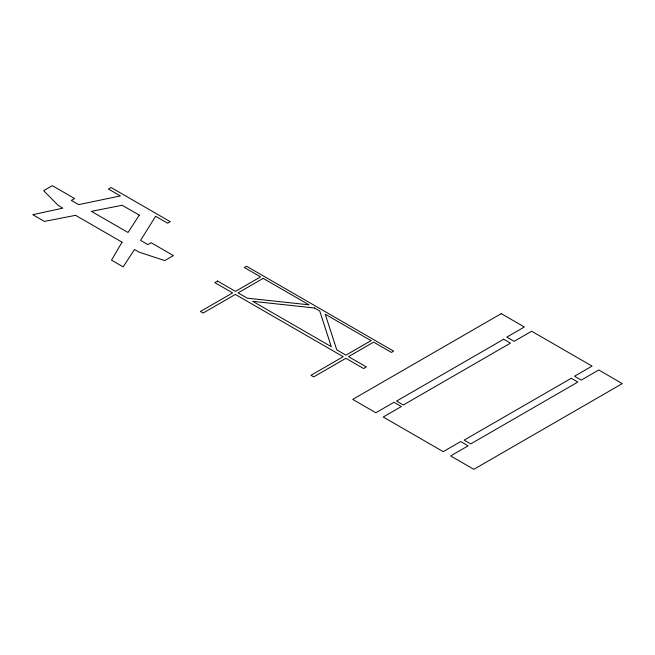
<?xml version="1.0" encoding="UTF-8"?>
<svg xmlns="http://www.w3.org/2000/svg" width="655" height="655" viewBox="0 0 655 655"><rect width="100%" height="100%" fill="white"/><g stroke="black" fill="none" stroke-linecap="round" stroke-linejoin="round"><path stroke-width="0.98" d="M122.051 242.17L111.506 260.141L123.181 266.88L134.463 249.498L138.934 252.077L164.741 260.584L173.403 255.581L151.141 242.727L147.899 244.602L140.579 240.369L155.628 216.281L167.614 223.208L170.251 221.685L111.031 187.494L108.394 189.017L120.389 195.935L78.674 204.63L71.346 200.397L74.588 198.53L52.326 185.676L43.656 190.679L58.393 205.58L62.855 208.159L32.75 214.668L44.425 221.415L75.554 215.323L122.051 242.17M139.294 215.143L128.012 232.484L91.413 211.352L122.182 205.261L139.294 215.143M217.566 281.052L214.832 282.632L232.615 292.9L200.43 311.477L203.132 313.041L235.35 294.439L343.204 356.697L310.978 375.307L313.712 376.879L345.889 358.301L363.582 368.519L366.341 366.923L348.509 356.631L373.62 342.131L391.444 352.431L393.639 351.162L246.55 266.249L244.364 267.51L260.575 276.869L235.448 291.377L217.566 281.052M263.179 278.375L238.068 292.867L247.238 298.164L308.988 304.821L263.179 278.375M371.041 340.649L345.93 355.141L336.768 349.852L325.232 314.195L371.041 340.649M501.247 313.639L352.709 399.394L375.831 412.748L393.958 402.285L401.343 406.55L383.224 417.014L443.222 451.655L460.727 441.552L468.137 445.834L450.64 455.937L473.827 469.324L622.25 383.633L598.809 369.969L581.239 380.113L574.509 376.232L592.054 366.096L531.639 331.217L514.093 341.345L506.798 337.137L524.368 326.992L501.247 313.639M503.679 339.241L396.545 401.097L403.308 405.003L510.45 343.146L503.679 339.241M571.275 378.271L464.141 440.119L470.716 443.918L577.849 382.061L571.275 378.271M314.474 307.989L252.715 301.325L331.283 346.683L319.746 311.027L314.474 307.989"/></g></svg>
